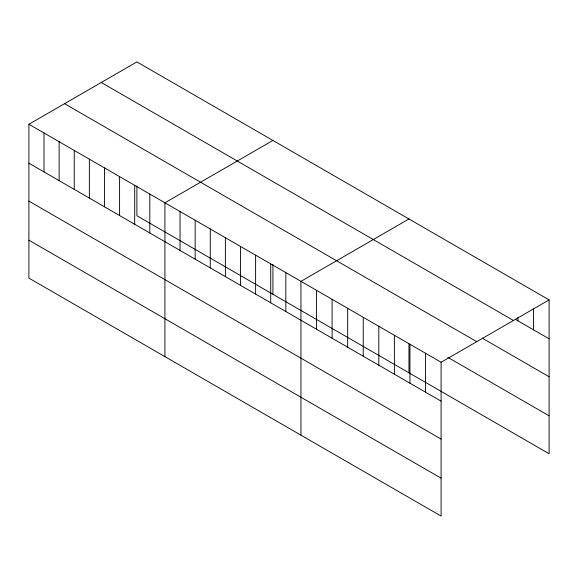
<?xml version="1.0" encoding="UTF-8"?>
<svg xmlns="http://www.w3.org/2000/svg" width="578" height="578" viewBox="0 0 578 578"><rect width="100%" height="100%" fill="white"/><g stroke="black" fill="none" stroke-linecap="round" stroke-linejoin="round"><path stroke-width="0.87" d="M28.9 124.263L441.101 362.247L441.101 516.089L28.9 278.105L28.9 124.263L136.899 61.911L549.1 299.895L549.1 453.737L136.899 215.753L136.899 185.957M272.924 140.447L164.925 202.799L164.925 356.64M408.949 218.975L300.95 281.334L300.95 435.176M441.101 362.247L549.1 299.895M515.619 319.49L549.1 338.816M101.258 82.488L513.459 320.472M482.139 338.079L549.1 376.74M64.541 103.686L476.742 341.67M447.885 357.377L549.1 415.813M28.9 163.191L441.101 401.168M28.9 201.115L441.101 439.092M28.9 240.188L441.101 478.165M533.53 308.594L533.53 329.828M517.953 317.293L517.953 320.833M425.531 353.252L425.531 392.18M409.954 344.264L409.954 383.185M408.949 343.924L408.949 372.824M394.384 335.276L394.384 374.197M378.814 326.281L378.814 365.209M363.237 317.293L363.237 356.214M347.667 308.305L347.667 347.226M332.097 299.31L332.097 338.238M316.52 290.322L316.52 329.243M285.835 272.606L285.835 311.528M272.924 264.493L272.924 294.289M270.721 263.879L270.721 302.807M255.613 255.151L255.613 294.079M240.499 246.43L240.499 285.351M225.384 237.703L225.384 276.624M210.269 228.975L210.269 267.903M195.154 220.247L195.154 259.175M180.04 211.526L180.04 250.447M149.81 194.071L149.81 232.999M134.696 185.343L134.696 224.271M119.581 176.622L119.581 215.543M104.474 167.895L104.474 206.816M89.359 159.167L89.359 198.095M74.244 150.439L74.244 189.367M59.129 141.718L59.129 180.639M44.015 132.991L44.015 171.912"/></g></svg>
